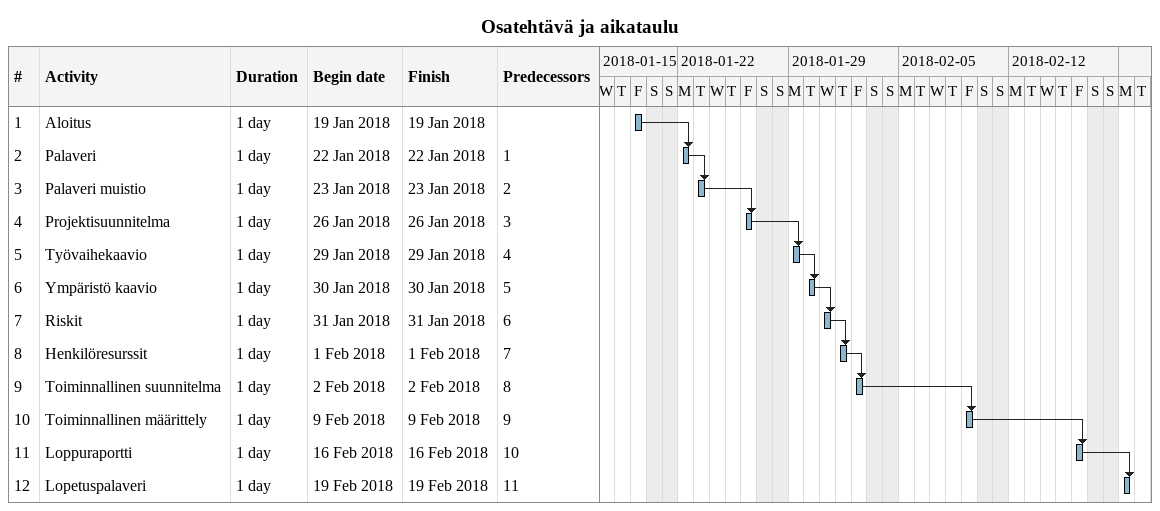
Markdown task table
Osatehtävä ja aikataulu

| ID | Task | Duration | Start | Finish | Predecessors |
|---|---|---|---|---|---|
| 1 | Aloitus | 1d | 2018-01-19 | 2018-01-19 |  |
| 2 | Palaveri | 1d | 2018-01-22 | 2018-01-22 | 1 |
| 3 | Palaveri muistio | 1d | 2018-01-23 | 2018-01-23 | 2 |
| 4 | Projektisuunnitelma | 1d | 2018-01-26 | 2018-01-26 | 3 |
| 5 | Työvaihekaavio | 1d | 2018-01-29 | 2018-01-29 | 4 |
| 6 | Ympäristö kaavio | 1d | 2018-01-30 | 2018-01-30 | 5 |
| 7 | Riskit | 1d | 2018-01-31 | 2018-01-31 | 6 |
| 8 | Henkilöresurssit | 1d | 2018-02-01 | 2018-02-01 | 7 |
| 9 | Toiminnallinen suunnitelma | 1d | 2018-02-02 | 2018-02-02 | 8 |
| 10 | Toiminnallinen määrittely | 1d | 2018-02-09 | 2018-02-09 | 9 |
| 11 | Loppuraportti | 1d | 2018-02-16 | 2018-02-16 | 10 |
| 12 | Lopetuspalaveri | 1d | 2018-02-19 | 2018-02-19 | 11 |
